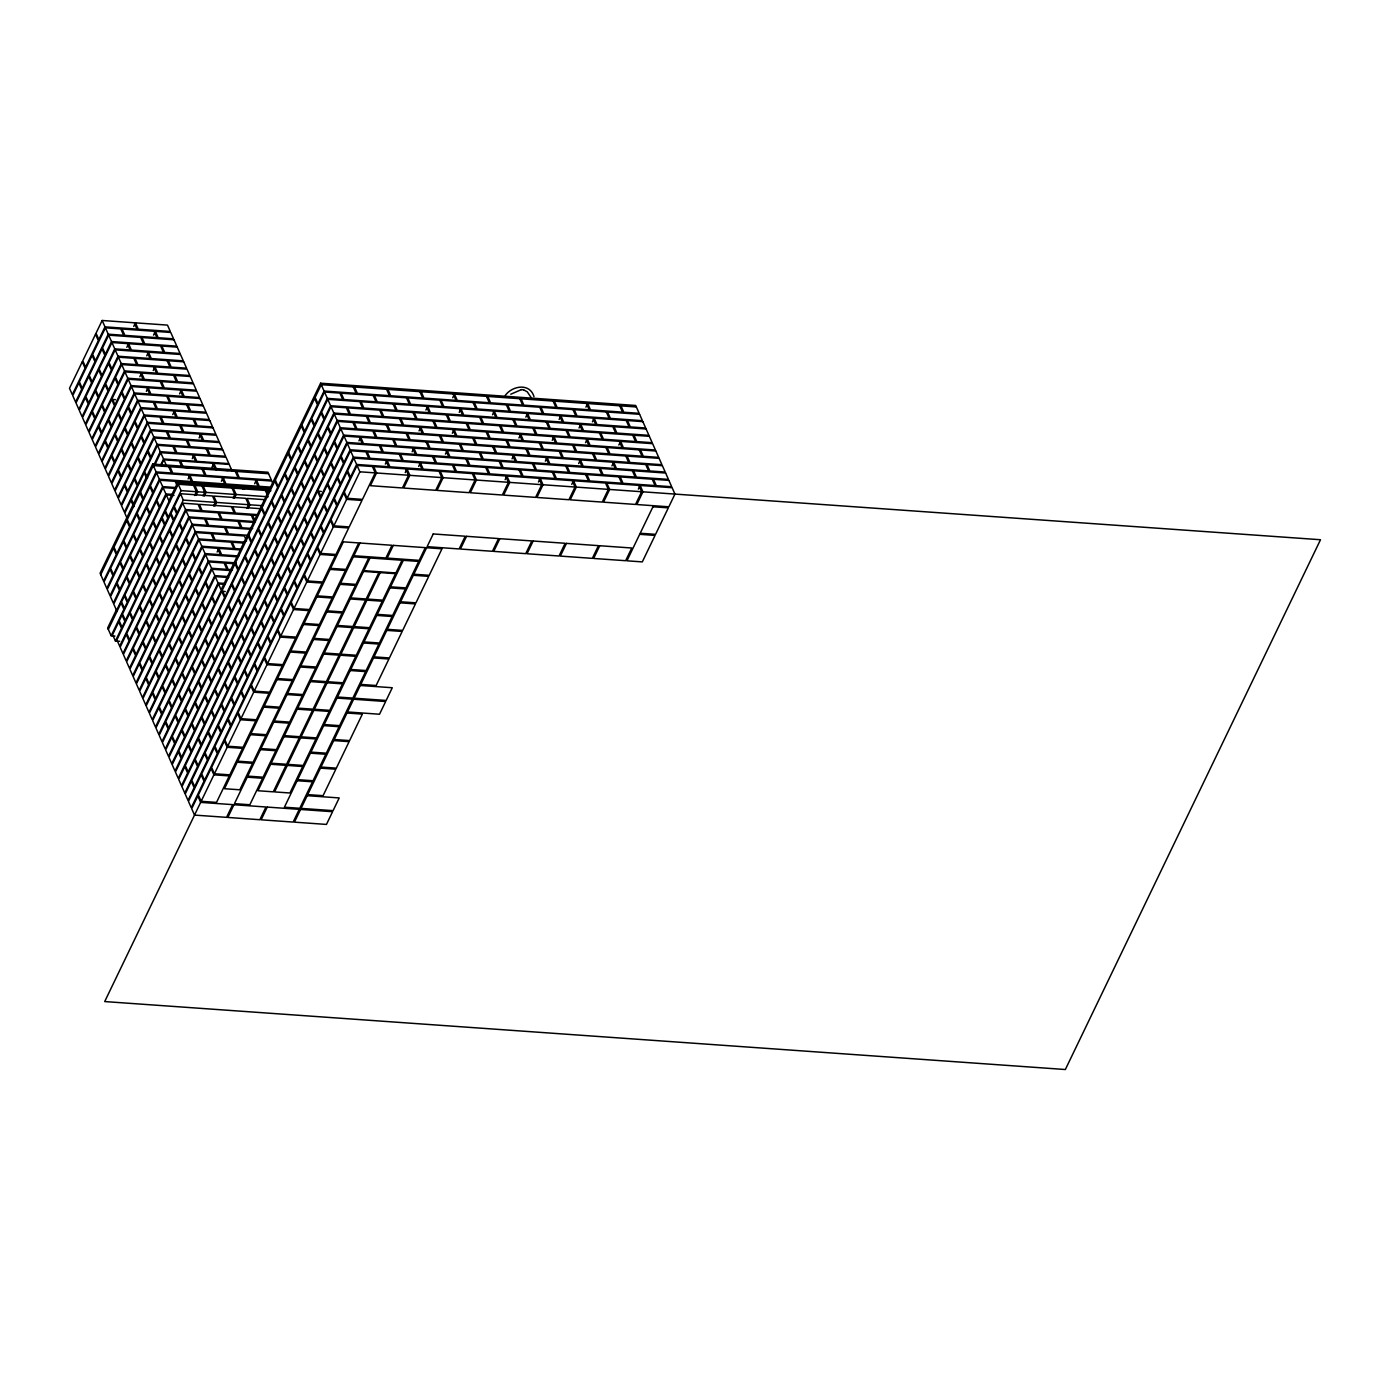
<?xml version="1.0" encoding="UTF-8"?>
<svg xmlns="http://www.w3.org/2000/svg" width="1390" height="1390" viewBox="0 0 1390 1390"><rect width="100%" height="100%" fill="white"/><g stroke="black" fill="none" stroke-linecap="round" stroke-linejoin="round"><path stroke-width="1.5" d="M102.165 320.482L96.032 333.2L98.864 339.56L104.98 326.858L102.165 320.482L134.187 322.758L137.002 329.117L104.98 326.858M105.414 327.832L92.661 354.311L95.476 360.688L108.229 334.191L105.414 327.832L120.791 328.909L123.606 335.285L108.229 334.191M108.663 335.164L102.547 347.882L105.362 354.241L111.495 341.54L108.663 335.164L140.685 337.44L143.5 343.799L111.495 341.54M111.93 342.513L99.159 369.01L101.991 375.37L114.745 348.873L111.93 342.513L127.289 343.608L130.104 349.967L114.745 348.873M115.179 349.863L109.046 362.564L111.878 368.941L117.994 356.222L115.179 349.863L147.201 352.122L150.016 358.481L117.994 356.222M118.428 357.195L105.675 383.692L108.489 390.051L121.243 363.555L118.428 357.195L133.805 358.29L136.62 364.649L121.243 363.555M133.718 326.476L135.456 322.845L167.478 325.104L170.31 331.463L138.288 329.204L135.456 322.845M126.82 347.326L128.575 343.695L160.597 345.954L163.412 352.313L131.39 350.054L128.575 343.695M121.677 364.545L115.561 377.263L118.376 383.623L124.509 370.904L121.677 364.545L153.699 366.804L156.514 373.163L124.509 370.904M111.669 399.434L98.916 425.913L101.731 432.29L114.484 405.793L111.669 399.434L115.509 399.695M124.944 371.877L112.173 398.374L115.005 404.733L127.758 378.254L124.944 371.877L140.303 372.972L143.118 379.331L127.758 378.254M128.193 379.227L122.059 391.945L124.891 398.305L131.008 385.586L128.193 379.227L160.215 381.486L163.03 387.845L131.008 385.586M153.543 335.146L155.367 331.359L170.744 332.453L173.559 338.812L158.182 337.718L155.367 331.359M131.442 386.559L118.689 413.056L121.503 419.415L134.257 392.936L131.442 386.559L146.819 387.654L149.633 394.013L134.257 392.936M146.732 355.84L148.469 352.209L180.492 354.485L183.324 360.844L151.302 358.568L148.469 352.209M139.834 376.69L141.589 373.059L173.611 375.317L176.426 381.694L144.404 379.418L141.589 373.059M134.691 393.909L128.575 406.627L131.39 412.986L137.523 400.268L134.691 393.909L166.713 396.167L169.545 402.544L137.523 400.268M137.958 401.258L125.187 427.738L128.019 434.097L140.772 407.618L137.958 401.258L153.317 402.336L156.132 408.695L140.772 407.618M153.23 370.522L154.985 366.891L187.007 369.167L189.822 375.526L157.8 373.267L154.985 366.891M146.35 391.372L148.087 387.74L180.109 390.017L182.941 396.376L150.919 394.1L148.087 387.74M141.207 408.591L135.073 421.309L137.905 427.668L144.021 414.95L141.207 408.591L173.229 410.849L176.043 417.226L144.021 414.95M144.456 415.94L131.702 442.42L134.517 448.779L147.271 422.299L144.456 415.94L159.833 417.017L162.647 423.394L147.271 422.299M147.705 423.272L141.589 435.991L144.404 442.35L150.537 429.649L147.705 423.272L179.727 425.548L182.559 431.908L150.537 429.649M150.971 430.622L138.201 457.101L141.033 463.478L153.786 436.981L150.971 430.622L166.331 431.699L169.146 438.076L153.786 436.981M154.221 437.954L148.087 450.673L150.919 457.032L157.035 444.331L154.221 437.954L186.243 440.23L189.057 446.59L157.035 444.331M179.571 393.891L181.395 390.104L196.772 391.181L199.587 397.557L184.21 396.463L181.395 390.104M157.47 445.304L160.284 451.663L175.661 452.758L172.847 446.399L157.47 445.304L144.716 471.783L147.531 478.16M172.76 414.585L174.497 410.954L206.519 413.212L209.351 419.572L177.329 417.313L174.497 410.954M236.543 471.453L239.375 477.812L271.397 480.071L267.923 472.235L152.639 464.086L100.08 573.219L103.555 581.055L116.308 554.558L113.493 548.199M100.74 574.696L153.3 465.563L268.565 473.712M153.004 466.797L160.284 451.663M154.603 465.355L160.719 452.654L192.741 454.912L195.573 461.272L163.551 459.013L160.719 452.654M152.639 464.086L156.114 471.922L143.361 498.402L140.529 492.043M156.549 472.895L150.433 485.614L153.248 491.973L159.364 479.255L156.549 472.895L188.571 475.172L191.386 481.531L159.364 479.255M160.927 464.451L163.551 459.013M161.153 465.476L163.898 459.795L179.258 460.872L181.378 465.65M159.798 480.245L147.045 506.724L149.859 513.084L162.63 486.604L159.798 480.245L175.175 481.322L177.295 486.1M163.047 487.577L156.931 500.296L159.746 506.655L165.879 493.954L163.047 487.577L175.87 488.481M173.993 495.466L166.314 494.927L153.543 521.406L156.375 527.783L169.128 501.286M116.343 609.932L107.673 627.95L111.148 635.769L114.988 636.047M168.92 500.8L177.59 482.782L269.66 489.297M199.1 437.937L200.924 434.149L216.284 435.244L219.099 441.603L203.739 440.508L200.924 434.149M116.569 610.418L129.322 583.939L126.507 577.562L113.754 604.059L117.003 611.391M108.316 629.409L121.086 602.93L123.901 609.289L111.148 635.769M192.272 458.63L194.027 454.999L226.049 457.258L228.864 463.634L196.841 461.358L194.027 454.999M177.59 482.782L181.065 490.618L168.294 517.115L165.48 510.738L178.233 484.259L270.894 490.809M180.474 493.711L174.341 506.429L177.173 512.788L183.289 500.087L180.474 493.711L212.496 495.987L215.311 502.346L213.556 505.977M188.102 478.89L189.857 475.258L221.879 477.517L224.694 483.876L192.671 481.618L189.857 475.258M115.422 640.999L121.538 628.28L118.723 621.921L112.59 634.639L115.422 640.999L119.679 641.294M182.698 503.18L169.945 529.659L172.76 536.036L185.53 509.539L182.698 503.18L198.075 504.257L200.89 510.634L185.53 509.539M185.965 510.512L179.831 523.231L182.646 529.59L188.779 516.889L185.965 510.512L217.987 512.788L220.802 519.148L188.779 516.889M194.6 495.483L196.424 491.713L193.61 485.336M195.955 495.431L197.71 491.799L194.895 485.44M212.027 467.109L213.852 463.322L229.211 464.416L232.026 470.776M189.214 517.862L176.46 544.341L179.275 550.718L192.029 524.221L189.214 517.862L204.573 518.957L207.405 525.316L192.029 524.221M203.01 495.935L204.747 492.286L201.932 485.927M204.278 496.022L206.033 492.39L203.218 486.014M192.463 525.212L186.347 537.913L189.162 544.289L195.278 531.571L192.463 525.212L224.485 527.47L227.3 533.83L195.278 531.571M195.712 532.544L182.959 559.041L185.774 565.4L198.544 538.903L195.712 532.544L211.089 533.638L213.904 539.998L198.544 538.903M221.41 481.235L223.147 477.604L255.169 479.88L258.001 486.239L225.979 483.981L223.147 477.604M214.842 506.064L216.597 502.433L213.765 496.074L245.787 498.332L248.619 504.692L246.864 508.323M198.978 539.893L192.845 552.595L195.66 558.971L201.793 546.253L198.978 539.893L231.001 542.152L233.815 548.511L201.793 546.253M202.228 547.226L189.474 573.722L192.289 580.082L205.042 553.585L202.228 547.226L217.587 548.32L220.419 554.68L205.042 553.585M205.477 554.575L199.361 567.294L202.175 573.653L208.291 560.934L205.477 554.575L237.499 556.834M233.103 498.054L234.858 494.423L232.026 488.064M234.389 498.141L236.126 494.51L233.311 488.151M208.726 561.908L195.973 588.404L198.787 594.764L211.558 568.284L208.726 561.908L224.103 563.002L226.917 569.361L211.558 568.284M217.118 552.039L218.873 548.407L240.227 549.919M211.992 569.257L205.859 581.976L208.674 588.335L214.807 575.616L211.992 569.257L231.192 570.612M254.631 483.755L256.455 479.967L271.832 481.044L273.239 484.241M215.242 576.589L202.488 603.086L205.303 609.446L218.056 582.966L215.242 576.589L228.69 577.545M248.15 508.427L249.887 504.796L247.072 498.419L264.152 499.636M218.491 583.939L212.375 596.658L215.189 603.017L221.305 590.298L218.491 583.939L224.902 584.391M620.982 405.863L623.797 412.239L639.174 413.317L635.699 405.48L320.604 383.206L221.601 588.752L225.076 596.588L237.829 570.091L235.014 563.732M221.74 591.289L208.987 617.768L211.801 624.127L224.572 597.648L221.74 591.289L225.267 591.532M222.261 590.229L321.264 384.665L636.342 406.957M320.604 383.206L324.079 391.042L317.963 403.743L315.13 397.384M324.513 392.015L311.76 418.494L314.574 424.871L327.328 398.374L324.513 392.015L339.89 393.092L342.705 399.469L327.328 398.374M327.762 399.347L321.646 412.065L324.461 418.425L330.594 405.724L327.762 399.347L359.784 401.623L362.599 407.982L330.594 405.724M331.011 406.697L318.258 433.193L321.073 439.553L333.843 413.056L331.011 406.697L346.388 407.791L349.203 414.151L333.843 413.056M334.278 414.046L328.144 426.747L330.976 433.124L337.092 420.406L334.278 414.046L366.3 416.305L369.115 422.664L337.092 420.406M337.527 421.379L324.774 447.875L327.588 454.235L340.341 427.738L337.527 421.379L352.904 422.473L355.718 428.832L340.341 427.738M340.776 428.728L334.66 441.429L337.475 447.806L343.608 435.087L340.776 428.728L372.798 430.987L375.613 437.346L343.608 435.087M317.493 491.157L304.74 517.653L307.555 524.013L320.308 497.516L317.493 491.157L321.333 491.434M344.025 436.06L331.272 462.557L334.104 468.916L346.857 442.42L344.025 436.06L359.402 437.155L362.217 443.514L346.857 442.42M347.291 443.41L341.158 456.128L343.99 462.488L350.106 449.769L347.291 443.41L379.314 445.669L382.128 452.028L350.106 449.769M350.541 450.742L337.787 477.239L340.602 483.598L353.355 457.119L350.541 450.742L365.918 451.837L368.732 458.196L353.355 457.119M358.933 440.873L360.688 437.242L392.71 439.501L395.524 445.877L363.502 443.601L360.688 437.242M353.79 458.092L347.674 470.81L350.488 477.17L356.622 464.451L353.79 458.092L385.812 460.351L388.627 466.727L356.622 464.451M357.056 465.442L344.286 491.921L347.118 498.28L362.477 499.375L375.231 472.878L372.416 466.519L357.056 465.442L359.871 471.801L104.702 1001.565L1065.348 1069.518L1320.5 539.737L359.871 471.801M385.343 464.086L387.098 460.455L419.12 462.714L421.935 469.073L389.912 466.814L387.098 460.455M425.913 410.05L427.668 406.419L459.69 408.677L462.505 415.054L430.483 412.778L427.668 406.419M419.033 430.9L420.788 427.269L452.81 429.527L455.625 435.904L423.603 433.628L420.788 427.269M412.135 451.75L413.89 448.119L445.912 450.377L448.727 456.754L416.705 454.478L413.89 448.119M405.255 472.6L407.009 468.969L439.014 471.227L441.846 477.587L435.713 490.305L403.691 488.046L409.824 475.328L407.009 468.969M418.651 466.432L420.406 462.801L452.428 465.059L455.242 471.436L423.22 469.16L420.406 462.801M452.723 397.731L454.461 394.1L457.293 400.459L489.315 402.718L486.483 396.358M459.221 412.413L460.976 408.782L492.998 411.04L495.813 417.4L463.791 415.141L460.976 408.782M452.341 433.263L454.078 429.632L486.1 431.89L488.932 438.25L456.91 435.991L454.078 429.632M445.443 454.113L447.198 450.482L479.22 452.74L482.035 459.1L450.012 456.841L447.198 450.482M492.529 414.759L494.284 411.127L526.289 413.403L529.121 419.763L497.099 417.487L494.284 411.127M525.82 417.122L527.574 413.49L559.597 415.749L562.411 422.108L530.389 419.849L527.574 413.49M518.939 437.972L520.694 434.34L552.716 436.599L555.531 442.958L523.509 440.7L520.694 434.34M512.041 458.822L513.796 455.19L545.818 457.449L548.633 463.808L516.611 461.549L513.796 455.19M505.161 479.672L506.898 476.04L538.92 478.299L541.753 484.658L535.619 497.377L503.597 495.118L509.73 482.399L506.898 476.04M559.128 419.467L560.882 415.836L592.904 418.112L595.719 424.471L563.697 422.213L560.882 415.836M552.247 440.317L553.985 436.686L586.007 438.962L588.821 445.321L556.817 443.045L553.985 436.686M545.349 461.167L547.104 457.536L579.126 459.812L581.941 466.171L549.919 463.895L547.104 457.536M538.451 482.017L540.206 478.386L572.228 480.645L575.043 487.021L568.927 499.722L536.905 497.464L543.021 484.745L540.206 478.386M585.92 407.148L587.675 403.517L590.489 409.876L622.511 412.135L619.697 405.776M579.039 427.998L580.777 424.367L612.799 426.626L615.631 432.985L583.609 430.726L580.777 424.367M592.435 421.83L594.173 418.199L626.195 420.458L629.027 426.817L597.005 424.558L594.173 418.199M585.538 442.68L587.292 439.049L619.315 441.308L622.129 447.667L590.107 445.408L587.292 439.049M578.657 463.53L580.394 459.899L612.417 462.158L615.249 468.517L583.227 466.258L580.394 459.899M571.759 484.38L573.514 480.749L605.536 483.008L608.351 489.367L602.235 502.085L570.213 499.827L576.329 487.108L573.514 480.749M618.845 445.026L620.6 441.394L652.622 443.671L655.437 450.03L623.415 447.771L620.6 441.394M611.947 465.876L613.702 462.245L645.725 464.521L648.539 470.88L616.517 468.621L613.702 462.245M638.357 489.089L640.112 485.457L672.135 487.716L674.949 494.076L668.833 506.794L636.811 504.535L642.927 491.817L640.112 485.457M505.3 395.368C512.354 385.673 529.885 382.684 534.003 396.671M510.79 394.221L521.406 389.617M521.302 389.617L523.543 389.739M324.079 391.042L356.101 393.301L353.286 386.941M183.358 467.335L189.77 467.787M202.575 468.691L208.987 469.142M222.435 470.098L228.186 470.498M156.114 471.922L171.491 473L168.659 466.64M270.807 487.143L259.27 486.326L256.455 479.967M208.465 483.685L176.46 481.426L177.868 484.606M209.751 483.772L241.773 486.031L243.181 489.228M270.807 488.099L243.059 486.135L244.466 489.315M162.63 486.604L176.078 487.56M181.065 490.618L196.424 491.713M197.71 491.799L204.747 492.286M206.033 492.39L234.858 494.423M236.126 494.51L268.148 496.786M165.879 493.954L172.273 494.406M183.289 500.087L215.311 502.346M216.597 502.433L248.619 504.692M249.887 504.796L262.71 505.699M260.416 508.671L232.651 506.707L235.483 513.066L256.82 514.578M256.837 515.534L252.563 515.221L255.378 521.597M254.109 522.449L239.167 521.389L241.982 527.766L252.65 528.513M251.382 529.364L225.771 527.557L228.585 533.916L247.802 535.289M245.074 542.204L215.189 540.084L212.375 533.725L244.397 535.984L246.499 540.762M242.955 543.004L232.269 542.239L235.101 548.598L241.495 549.05M238.767 555.983L221.688 554.766L218.873 548.407M208.291 560.934L236.057 562.898M233.92 563.697L225.388 563.089L228.203 569.448L232.478 569.761M214.807 575.616L227.613 576.52M218.056 582.966L223.825 583.366M523.422 389.739L527.297 391.858L531.414 397.974M586.389 403.43L589.221 409.789L557.199 407.513L554.367 401.154M553.098 401.067L555.913 407.426L523.891 405.168L521.076 398.808M519.791 398.704L522.605 405.081L490.583 402.805L487.768 396.445M453.192 393.995L456.007 400.372L423.985 398.096L421.17 391.737M419.884 391.65L422.699 398.009L390.677 395.75L387.862 389.374M386.576 389.287L389.409 395.646L357.386 393.387L354.554 387.028M314.627 398.443L317.441 404.803L304.688 431.3L301.873 424.94M301.352 426L304.184 432.36L291.413 458.839L288.599 452.48M288.095 453.54L290.91 459.899L278.156 486.396L275.324 480.036M274.82 481.096L277.635 487.456L264.882 513.935L262.067 507.576M266.619 490.514L268.027 493.693M265.334 490.409L267.453 495.188M261.546 508.636L264.378 514.995L251.607 541.492L248.793 535.133M235.275 471.349L238.09 477.726L206.067 475.45L203.253 469.09M248.289 536.193L251.104 542.552L238.35 569.031L235.518 562.672M213.852 463.322L216.666 469.681M215.38 469.594L212.566 463.235L180.544 460.976L182.663 465.737M201.967 469.003L204.782 475.363L172.76 473.104L169.945 466.727M163.898 459.795L166.713 466.154M166.314 494.927L169.563 502.259M146.315 477.621L144.195 472.843L131.442 499.34L134.257 505.699M140.025 493.103L142.84 499.462L130.087 525.959L127.272 519.599M133.753 506.759L130.938 500.4L124.805 513.119L126.924 517.879M126.751 520.659L129.583 527.019L116.812 553.498L113.997 547.139M82.253 361.817L69.5 388.296L72.315 394.656L85.085 368.176L82.253 361.817M95.528 334.26L82.775 360.757L85.589 367.116L98.343 340.62L95.528 334.26M78.882 382.928L72.749 395.646L75.581 402.005L81.697 389.287L78.882 382.928M92.14 355.371L79.386 381.868L82.201 388.227L94.972 361.748L92.14 355.371M88.769 376.499L76.016 402.978L78.83 409.338L91.584 382.858L88.769 376.499M102.026 348.942L89.273 375.439L92.088 381.798L104.858 355.301L102.026 348.942M85.381 397.61L79.265 410.328L82.08 416.687L88.213 403.969L85.381 397.61M98.655 370.07L85.902 396.55L88.717 402.909L101.47 376.429L98.655 370.07M95.267 391.181L82.514 417.66L85.329 424.037L98.099 397.54L95.267 391.181M108.542 363.624L95.788 390.121L98.603 396.48L111.356 370.001L108.542 363.624M91.896 412.291L85.763 425.01L88.595 431.369L94.711 418.651L91.896 412.291M105.154 384.752L92.4 411.232L95.215 417.591L107.986 391.111L105.154 384.752M101.783 405.863L89.029 432.36L91.844 438.719L104.598 412.222L101.783 405.863M115.04 378.323L102.287 404.803L105.101 411.162L117.872 384.683L115.04 378.323M98.395 426.973L92.279 439.692L95.093 446.051L101.227 433.35L98.395 426.973M108.281 420.544L95.528 447.041L98.343 453.401L111.113 426.904L108.281 420.544M121.555 393.005L108.802 419.485L111.617 425.844L124.37 399.364L121.555 393.005M104.91 441.655L98.777 454.374L101.609 460.733L107.725 448.032L104.91 441.655M118.167 414.116L105.414 440.595L108.229 446.972L120.999 420.475L118.167 414.116M114.797 435.226L102.043 461.723L104.858 468.082L117.611 441.586L114.797 435.226M128.054 407.687L115.3 434.166L118.115 440.543L130.886 414.046L128.054 407.687M111.409 456.354L105.293 469.055L108.107 475.432L114.241 462.714L111.409 456.354M124.683 428.798L111.93 455.295L114.745 461.654L127.498 435.157L124.683 428.798M121.295 449.908L108.542 476.405L111.356 482.764L124.127 456.285L121.295 449.908M134.569 422.369L121.816 448.848L124.631 455.225L137.384 428.728L134.569 422.369M117.924 471.036L111.791 483.737L114.623 490.114L120.739 477.395L117.924 471.036M131.181 443.48L118.428 469.976L121.243 476.336L134.013 449.839L131.181 443.48M127.811 464.607L115.057 491.087L117.872 497.446L130.625 470.967L127.811 464.607M141.068 437.051L128.314 463.548L131.147 469.907L143.9 443.41L141.068 437.051M124.422 485.718L118.306 498.437L121.121 504.796L127.254 492.077L124.422 485.718M137.697 458.161L124.944 484.658L127.758 491.018L140.512 464.538L137.697 458.161M134.309 479.289L121.555 505.769L124.37 512.128L137.141 485.649L134.309 479.289M147.583 451.733L134.83 478.23L137.645 484.589L150.398 458.092L147.583 451.733M110.105 569.309L103.989 582.028L106.804 588.387L112.938 575.686L110.105 569.309M123.38 541.77L110.627 568.249L113.441 574.626L126.195 548.129L123.38 541.77M136.654 514.213L123.884 540.71L126.716 547.069L139.469 520.59L136.654 514.213M149.912 486.674L137.158 513.153L139.973 519.53L152.726 493.033L149.912 486.674M119.992 562.88L107.239 589.377L110.053 595.737L122.824 569.24L119.992 562.88M133.266 535.341L120.513 561.821L123.328 568.18L136.081 541.7L133.266 535.341M146.541 507.784L133.77 534.281L136.602 540.641L149.356 514.144L146.541 507.784M116.621 584.009L110.488 596.71L113.32 603.086L119.436 590.368L116.621 584.009M129.878 556.452L117.125 582.949L119.94 589.308L132.71 562.811L129.878 556.452M143.153 528.912L130.399 555.392L133.214 561.751L145.967 535.272L143.153 528.912M156.427 501.356L143.657 527.853L146.489 534.212L159.242 507.715L156.427 501.356M139.764 550.023L127.011 576.503L129.826 582.879L142.597 556.382L139.764 550.023M153.039 522.466L140.286 548.963L143.101 555.322L155.854 528.843L153.039 522.466M124.405 596.032L121.59 601.87L124.405 608.229L127.22 602.391L124.405 596.032M136.394 571.134L124.909 594.972L127.724 601.331L139.209 577.493L136.394 571.134M149.668 543.594L136.898 570.074L139.73 576.433L152.483 549.953L149.668 543.594M161.657 518.696L150.172 542.534L152.987 548.894L164.472 525.055L161.657 518.696M164.976 511.798L162.161 517.636L164.976 523.995L167.79 518.157L164.976 511.798M122.042 615.04L119.227 620.861L122.059 627.22L124.857 621.399L122.042 615.04M133.006 592.262L122.546 613.98L125.361 620.34L135.838 598.621L133.006 592.262M146.28 564.705L133.527 591.202L136.342 597.561L149.095 571.064L146.28 564.705M159.555 537.166L146.784 563.645L149.616 570.004L162.369 543.525L159.555 537.166M170.518 514.37L160.059 536.106L162.873 542.465L173.333 520.746L170.518 514.37M173.837 507.489L171.022 513.31L173.854 519.686L176.652 513.848L173.837 507.489M129.635 613.372L116.864 639.852L119.696 646.228L132.45 619.731L129.635 613.372M142.892 585.816L130.139 612.312L132.953 618.672L145.724 592.192L142.892 585.816M156.166 558.276L143.413 584.756L146.228 591.132L158.981 564.635L156.166 558.276M169.441 530.719L156.67 557.216L159.502 563.576L172.256 537.096L169.441 530.719M126.247 634.483L120.131 647.201L122.946 653.561L129.061 640.842L126.247 634.483M139.521 606.943L126.768 633.423L129.583 639.782L142.336 613.303L139.521 606.943M152.778 579.387L140.025 605.884L142.84 612.243L155.611 585.746L152.778 579.387M166.053 551.847L153.3 578.327L156.114 584.686L168.868 558.207L166.053 551.847M179.327 524.291L166.557 550.788L169.389 557.147L182.142 530.65L179.327 524.291M136.133 628.054L123.38 654.534L126.195 660.91L138.965 634.413L136.133 628.054M149.408 600.497L136.654 626.994L139.469 633.353L152.222 606.874L149.408 600.497M162.682 572.958L149.912 599.438L152.744 605.814L165.497 579.317L162.682 572.958M175.939 545.401L163.186 571.898L166.001 578.257L178.754 551.778L175.939 545.401M132.762 649.165L126.629 661.883L129.461 668.243L135.577 655.541L132.762 649.165M146.02 621.625L133.266 648.105L136.081 654.481L148.852 627.985L146.02 621.625M159.294 594.069L146.541 620.566L149.356 626.925L162.109 600.445L159.294 594.069M172.569 566.529L159.798 593.009L162.63 599.385L175.383 572.889L172.569 566.529M185.826 538.972L173.072 565.469L175.887 571.829L188.658 545.332L185.826 538.972M142.649 642.736L129.878 669.233L132.71 675.592L145.464 649.095L142.649 642.736M155.906 615.197L143.153 641.676L145.967 648.035L158.738 621.556L155.906 615.197M169.18 587.64L156.427 614.137L159.242 620.496L171.995 593.999L169.18 587.64M182.455 560.101L169.684 586.58L172.516 592.939L185.27 566.46L182.455 560.101M139.261 663.847L133.145 676.565L135.959 682.924L142.075 670.223L139.261 663.847M152.535 636.307L139.782 662.787L142.597 669.163L155.35 642.667L152.535 636.307M165.792 608.75L153.039 635.247L155.871 641.607L168.624 615.127L165.792 608.75M179.067 581.211L166.314 607.691L169.128 614.067L181.882 587.57L179.067 581.211M192.341 553.654L179.588 580.151L182.403 586.51L195.156 560.031L192.341 553.654M149.147 657.418L136.394 683.915L139.209 690.274L151.979 663.777L149.147 657.418M162.422 629.879L149.668 656.358L152.483 662.717L165.236 636.238L162.422 629.879M175.696 602.322L162.925 628.819L165.758 635.178L178.511 608.681L175.696 602.322M188.953 574.782L176.2 601.262L179.015 607.621L191.768 581.142L188.953 574.782M145.776 678.546L139.643 691.247L142.475 697.624L148.591 684.905L145.776 678.546M159.033 650.989L146.28 677.486L149.095 683.845L161.865 657.348L159.033 650.989M172.308 623.45L159.555 649.929L162.369 656.289L175.123 629.809L172.308 623.45M185.582 595.893L172.812 622.39L175.644 628.749L188.397 602.252L185.582 595.893M198.84 568.354L186.086 594.833L188.901 601.192L201.672 574.713L198.84 568.354M155.663 672.1L142.909 698.597L145.724 704.956L158.477 678.476L155.663 672.1M168.92 644.56L156.166 671.04L158.981 677.417L171.752 650.92L168.92 644.56M182.194 617.004L169.441 643.5L172.256 649.86L185.009 623.38L182.194 617.004M195.469 589.464L182.698 615.944L185.53 622.32L198.284 595.824L195.469 589.464M152.275 693.228L146.159 705.929L148.973 712.305L155.107 699.587L152.275 693.228M165.549 665.671L152.796 692.168L155.611 698.527L168.364 672.03L165.549 665.671M178.823 638.132L166.053 664.611L168.885 670.97L181.638 644.491L178.823 638.132M192.081 610.575L179.327 637.072L182.142 643.431L194.895 616.934L192.081 610.575M205.355 583.036L192.602 609.515L195.417 615.874L208.17 589.395L205.355 583.036M162.161 686.782L149.408 713.279L152.222 719.638L164.993 693.158L162.161 686.782M175.435 659.242L162.682 685.739L165.497 692.098L178.25 665.601L175.435 659.242M188.71 631.686L175.939 658.182L178.771 664.542L191.525 638.062L188.71 631.686M201.967 604.146L189.214 630.643L192.029 637.002L204.799 610.505L201.967 604.146M158.79 707.91L152.657 720.628L155.489 726.987L161.605 714.269L158.79 707.91M172.047 680.353L159.294 706.85L162.109 713.209L174.879 686.73L172.047 680.353M185.322 652.814L172.569 679.293L175.383 685.67L188.137 659.173L185.322 652.814M198.596 625.257L185.826 651.754L188.658 658.113L201.411 631.633L198.596 625.257M211.853 597.717L199.1 624.197L201.915 630.574L214.686 604.077L211.853 597.717M168.677 701.481L155.923 727.96L158.738 734.32L171.491 707.84L168.677 701.481M181.934 673.924L169.18 700.421L171.995 706.78L184.766 680.283L181.934 673.924M195.208 646.385L182.455 672.864L185.27 679.224L198.023 652.744L195.208 646.385M208.483 618.828L195.712 645.325L198.544 651.684L211.297 625.187L208.483 618.828M165.288 722.591L159.172 735.31L161.987 741.669L168.121 728.951L165.288 722.591M178.563 695.035L165.81 721.532L168.624 727.891L181.378 701.411L178.563 695.035M191.837 667.495L179.067 693.975L181.899 700.351L194.652 673.855L191.837 667.495M205.095 639.939L192.341 666.436L195.156 672.795L207.909 646.315L205.095 639.939M218.369 612.399L205.616 638.879L208.43 645.255L221.184 618.759L218.369 612.399M231.626 584.843L218.873 611.339L221.688 617.699L234.458 591.219L231.626 584.843M244.901 557.303L232.147 583.783L234.962 590.159L247.715 563.662L244.901 557.303M258.175 529.746L245.405 556.243L248.237 562.603L260.99 536.123L258.175 529.746M271.432 502.207L258.679 528.686L261.494 535.063L274.264 508.566L271.432 502.207M284.707 474.65L271.954 501.147L274.768 507.506L287.522 481.027L284.707 474.65M297.981 447.111L285.211 473.59L288.043 479.967L300.796 453.47L297.981 447.111M311.238 419.554L298.485 446.051L301.3 452.41L314.07 425.931L311.238 419.554M175.175 716.163L162.422 742.642L165.236 749.019L178.007 722.522L175.175 716.163M188.449 688.606L175.696 715.103L178.511 721.462L191.264 694.965L188.449 688.606M201.724 661.067L188.953 687.546L191.785 693.905L204.538 667.426L201.724 661.067M214.981 633.51L202.228 660.007L205.042 666.366L217.813 639.869L214.981 633.51M228.255 605.971L215.502 632.45L218.317 638.809L231.07 612.33L228.255 605.971M241.53 578.414L228.759 604.911L231.591 611.27L244.345 584.773L241.53 578.414M254.787 550.874L242.034 577.354L244.848 583.713L257.602 557.234L254.787 550.874M268.062 523.318L255.308 549.815L258.123 556.174L270.876 529.677L268.062 523.318M281.319 495.778L268.565 522.258L271.38 528.617L284.151 502.137L281.319 495.778M294.593 468.222L281.84 494.718L284.655 501.078L297.408 474.581L294.593 468.222M307.868 440.682L295.097 467.162L297.929 473.521L310.682 447.041L307.868 440.682M321.125 413.125L308.371 439.622L311.186 445.982L323.957 419.485L321.125 413.125M171.804 737.273L165.671 749.992L168.503 756.351L174.619 743.633L171.804 737.273M185.061 709.734L172.308 736.214L175.123 742.573L187.893 716.093L185.061 709.734M198.336 682.177L185.582 708.674L188.397 715.033L201.15 688.536L198.336 682.177M211.61 654.638L198.84 681.117L201.672 687.477L214.425 660.997L211.61 654.638M224.867 627.081L212.114 653.578L214.929 659.937L227.699 633.44L224.867 627.081M238.142 599.542L225.388 626.021L228.203 632.38L240.957 605.901L238.142 599.542M251.416 571.985L238.646 598.482L241.478 604.841L254.231 578.344L251.416 571.985M264.673 544.446L251.92 570.925L254.735 577.284L267.506 550.805L264.673 544.446M277.948 516.889L265.195 543.386L268.009 549.745L280.763 523.248L277.948 516.889M291.222 489.349L278.452 515.829L281.284 522.188L294.037 495.709L291.222 489.349M304.48 461.793L291.726 488.29L294.541 494.649L307.294 468.152L304.48 461.793M317.754 434.253L305.001 460.733L307.815 467.092L320.569 440.613L317.754 434.253M181.69 730.845L168.937 757.324L171.752 763.701L184.505 737.204L181.69 730.845M194.948 703.288L182.194 729.785L185.009 736.144L197.78 709.664L194.948 703.288M208.222 675.749L195.469 702.228L198.284 708.605L211.037 682.108L208.222 675.749M221.497 648.192L208.726 674.689L211.558 681.048L224.311 654.568L221.497 648.192M234.754 620.652L222 647.132L224.815 653.509L237.586 627.012L234.754 620.652M248.028 593.096L235.275 619.593L238.09 625.952L250.843 599.472L248.028 593.096M261.303 565.556L248.532 592.036L251.364 598.412L264.117 571.916L261.303 565.556M274.56 538L261.807 564.496L264.621 570.856L277.392 544.376L274.56 538M287.834 510.46L275.081 536.94L277.896 543.316L290.649 516.819L287.834 510.46M301.109 482.903L288.338 509.4L291.17 515.76L303.923 489.28L301.109 482.903M314.366 455.364L301.613 481.844L304.427 488.22L317.198 461.723L314.366 455.364M327.64 427.807L314.887 454.304L317.702 460.663L330.455 434.184L327.64 427.807M178.302 751.955L172.186 764.674L175.001 771.033L181.134 758.315L178.302 751.955M191.577 724.416L178.823 750.895L181.638 757.255L194.392 730.775L191.577 724.416M204.851 696.859L192.081 723.356L194.913 729.715L207.666 703.218L204.851 696.859M218.108 669.32L205.355 695.799L208.17 702.159L220.923 675.679L218.108 669.32M231.383 641.763L218.63 668.26L221.444 674.619L234.198 648.122L231.383 641.763M244.64 614.224L231.887 640.703L234.702 647.062L247.472 620.583L244.64 614.224M257.914 586.667L245.161 613.164L247.976 619.523L260.729 593.026L257.914 586.667M271.189 559.128L258.418 585.607L261.251 591.966L274.004 565.487L271.189 559.128M284.446 531.571L271.693 558.068L274.508 564.427L287.278 537.93L284.446 531.571M297.721 504.031L284.967 530.511L287.782 536.87L300.535 510.391L297.721 504.031M310.995 476.475L298.224 502.972L301.057 509.331L313.81 482.834L310.995 476.475M324.252 448.935L311.499 475.415L314.314 481.774L327.084 455.295L324.252 448.935M188.189 745.526L175.435 772.023L178.25 778.383L191.021 751.886L188.189 745.526M201.463 717.987L188.71 744.467L191.525 750.826L204.278 724.346L201.463 717.987M214.738 690.43L201.967 716.927L204.799 723.286L217.552 696.79L214.738 690.43M227.995 662.891L215.242 689.37L218.056 695.73L230.827 669.25L227.995 662.891M241.269 635.334L228.516 661.831L231.331 668.19L244.084 641.693L241.269 635.334M254.544 607.778L241.773 634.274L244.605 640.634L257.358 614.154L254.544 607.778M267.801 580.238L255.048 606.735L257.862 613.094L270.616 586.597L267.801 580.238M281.075 552.681L268.322 579.178L271.137 585.538L283.89 559.058L281.075 552.681M294.333 525.142L281.579 551.622L284.411 557.998L297.165 531.501L294.333 525.142M307.607 497.585L294.854 524.082L297.668 530.441L310.422 503.962L307.607 497.585M320.882 470.046L308.128 496.525L310.943 502.902L323.696 476.405L320.882 470.046M334.139 442.489L321.385 468.986L324.2 475.345L336.971 448.866L334.139 442.489M184.818 766.637L178.685 779.356L181.517 785.715L187.633 773.014L184.818 766.637M198.075 739.098L185.322 765.577L188.137 771.954L200.907 745.457L198.075 739.098M211.35 711.541L198.596 738.038L201.411 744.397L214.164 717.918L211.35 711.541M224.624 684.002L211.853 710.481L214.686 716.858L227.439 690.361L224.624 684.002M237.881 656.445L225.128 682.942L227.943 689.301L240.713 662.822L237.881 656.445M251.156 628.905L238.402 655.385L241.217 661.762L253.97 635.265L251.156 628.905M264.43 601.349L251.66 627.846L254.492 634.205L267.245 607.725L264.43 601.349M277.687 573.809L264.934 600.289L267.749 606.666L280.519 580.169L277.687 573.809M290.962 546.253L278.209 572.75L281.023 579.109L293.777 552.629L290.962 546.253M304.236 518.713L291.466 545.193L294.298 551.569L307.051 525.072L304.236 518.713M330.768 463.617L318.015 490.097L320.829 496.473L333.583 469.976L330.768 463.617M194.704 760.208L181.951 786.705L184.766 793.065L197.519 766.568L194.704 760.208M207.961 732.669L195.208 759.149L198.04 765.508L210.793 739.028L207.961 732.669M221.236 705.112L208.483 731.609L211.297 737.968L224.051 711.472L221.236 705.112M234.51 677.573L221.757 704.052L224.572 710.412L237.325 683.932L234.51 677.573M247.767 650.016L235.014 676.513L237.829 682.872L250.6 656.375L247.767 650.016M261.042 622.477L248.289 648.956L251.104 655.316L263.857 628.836L261.042 622.477M274.317 594.92L261.546 621.417L264.378 627.776L277.131 601.279L274.317 594.92M287.574 567.381L274.82 593.86L277.635 600.219L290.406 573.74L287.574 567.381M300.848 539.824L288.095 566.321L290.91 572.68L303.663 546.183L300.848 539.824M314.123 512.284L301.352 538.764L304.184 545.123L316.937 518.644L314.123 512.284M327.38 484.728L314.627 511.225L317.441 517.584L330.212 491.087L327.38 484.728M340.654 457.188L327.901 483.668L330.716 490.027L343.469 463.548L340.654 457.188M191.316 781.319L185.2 794.038L188.015 800.397L194.148 787.696L191.316 781.319M204.591 753.78L191.837 780.259L194.652 786.636L207.405 760.139L204.591 753.78M217.865 726.223L205.095 752.72L207.927 759.079L220.68 732.6L217.865 726.223M231.122 698.683L218.369 725.163L221.184 731.54L233.954 705.043L231.122 698.683M244.397 671.127L231.643 697.624L234.458 703.983L247.212 677.503L244.397 671.127M257.671 643.587L244.901 670.067L247.733 676.443L260.486 649.947L257.671 643.587M270.928 616.031L258.175 642.528L260.99 648.887L273.743 622.407L270.928 616.031M284.203 588.491L271.45 614.971L274.264 621.347L287.018 594.851L284.203 588.491M297.46 560.934L284.707 587.431L287.522 593.791L300.292 567.311L297.46 560.934M310.735 533.395L297.981 559.875L300.796 566.251L313.549 539.754L310.735 533.395M324.009 505.838L311.238 532.335L314.07 538.695L326.824 512.215L324.009 505.838M337.266 478.299L324.513 504.779L327.328 511.155L340.098 484.658L337.266 478.299M201.202 774.89L188.449 801.387L191.264 807.746L204.035 781.267L201.202 774.89M214.477 747.351L201.724 773.83L204.538 780.207L217.292 753.71L214.477 747.351M227.752 719.794L214.981 746.291L217.813 752.65L230.566 726.153L227.752 719.794M241.009 692.255L228.255 718.734L231.07 725.111L243.841 698.614L241.009 692.255M254.283 664.698L241.53 691.195L244.345 697.554L257.098 671.057L254.283 664.698M267.558 637.159L254.787 663.638L257.619 670.015L270.372 643.518L267.558 637.159M280.815 609.602L268.062 636.099L270.876 642.458L283.647 615.961L280.815 609.602M294.089 582.062L281.336 608.542L284.151 614.901L296.904 588.422L294.089 582.062M307.364 554.506L294.593 581.003L297.425 587.362L310.179 560.865L307.364 554.506M320.621 526.966L307.868 553.446L310.682 559.805L323.436 533.326L320.621 526.966M333.895 499.41L321.142 525.907L323.957 532.266L336.71 505.769L333.895 499.41M347.153 471.87L334.399 498.35L337.214 504.709L349.985 478.23L347.153 471.87M197.832 796.018L191.698 808.719L194.53 815.096L226.553 817.355L232.669 804.636L200.647 802.378L197.832 796.018M211.089 768.462L198.336 794.958L201.15 801.318L216.527 802.395L229.281 775.915L213.921 774.821L211.089 768.462M224.363 740.922L211.61 767.402L214.425 773.761L229.802 774.856L242.555 748.359L227.178 747.281L224.363 740.922M237.638 713.365L224.867 739.862L227.699 746.222L243.059 747.299L255.83 720.819L240.453 719.725L237.638 713.365M250.895 685.826L238.142 712.305L240.957 718.665L256.333 719.759L269.087 693.263L253.727 692.185L250.895 685.826M264.169 658.269L251.416 684.766L254.231 691.125L269.608 692.203L282.361 665.723L266.984 664.629L264.169 658.269M277.444 630.73L264.673 657.209L267.506 663.569L282.865 664.663L295.636 638.166L280.259 637.089L277.444 630.73M290.701 603.173L277.948 629.67L280.763 636.029L296.139 637.106L308.893 610.627L293.533 609.532L290.701 603.173M303.976 575.634L291.222 602.113L294.037 608.472L309.414 609.567L322.167 583.07L306.79 581.993L303.976 575.634M317.25 548.077L304.48 574.574L307.312 580.933L322.671 582.01L335.424 555.531L320.065 554.436L317.25 548.077M330.507 520.538L317.754 547.017L320.569 553.376L335.946 554.471L348.699 527.974L333.339 526.897L330.507 520.538M343.782 492.981L331.029 519.478L333.843 525.837L349.22 526.914L361.973 500.435L346.596 499.34L343.782 492.981M237.204 762.224L224.45 788.721L239.81 789.798L252.563 763.318L237.204 762.224M250.478 734.684L237.707 761.164L253.084 762.259L265.838 735.762L250.478 734.684M263.735 707.128L250.982 733.625L266.359 734.702L279.112 708.222L263.735 707.128M277.01 679.588L264.256 706.068L279.616 707.163L292.369 680.666L277.01 679.588M290.267 652.032L277.514 678.529L292.89 679.606L305.644 653.126L290.267 652.032M303.541 624.492L290.788 650.972L306.147 652.066L318.918 625.57L303.541 624.492M316.816 596.936L304.045 623.432L319.422 624.51L332.175 598.03L316.816 596.936M330.073 569.396L317.32 595.876L332.697 596.97L345.45 570.473L330.073 569.396M343.347 541.839L330.594 568.336L345.954 569.414L358.724 542.934L343.347 541.839M376.516 472.982L370.4 485.683L402.422 487.959L408.538 475.241L405.724 468.882L373.702 466.606L376.516 472.982M233.954 804.723L227.821 817.442L259.843 819.718L265.977 806.999L233.954 804.723M247.212 777.184L234.458 803.663L249.835 804.758L262.588 778.261L247.212 777.184M260.486 749.627L247.733 776.124L263.092 777.201L275.863 750.722L260.486 749.627M273.761 722.088L260.99 748.567L276.367 749.662L289.12 723.165L273.761 722.088M287.018 694.531L274.264 721.028L289.641 722.105L302.394 695.625L287.018 694.531M300.292 666.991L287.539 693.471L302.898 694.566L315.669 668.069L300.292 666.991M313.567 639.435L300.796 665.932L316.173 667.009L328.926 640.529L313.567 639.435M326.824 611.895L314.07 638.375L329.447 639.47L342.201 612.973L326.824 611.895M340.098 584.339L327.345 610.836L342.705 611.913L355.475 585.433L340.098 584.339M353.373 556.799L340.602 583.279L355.979 584.373L368.732 557.876L353.373 556.799M359.993 543.021L353.877 555.739L385.899 557.998L392.015 545.28L359.993 543.021M270.668 764.257L257.914 790.736L273.274 791.831L286.027 765.334L270.668 764.257M283.942 736.7L271.172 763.197L286.548 764.274L299.302 737.795L283.942 736.7M297.199 709.161L284.446 735.64L299.806 736.735L312.576 710.238L297.199 709.161M310.474 681.604L297.721 708.101L313.08 709.178L325.833 682.699L310.474 681.604M323.731 654.065L310.978 680.544L326.355 681.639L339.108 655.142L323.731 654.065M337.006 626.508L324.252 653.005L339.612 654.082L352.382 627.602L337.006 626.508M350.28 598.968L337.509 625.448L352.886 626.543L365.639 600.046L350.28 598.968M363.537 571.412L350.784 597.909L366.161 598.986L378.914 572.506L363.537 571.412M370.018 557.981L363.885 570.682L395.907 572.958L402.04 560.24L370.018 557.981M267.245 807.086L261.129 819.805L293.151 822.063L299.267 809.345L267.245 807.086M287.313 765.421L274.56 791.918L289.937 792.995L302.69 766.516L287.313 765.421M300.588 737.882L287.834 764.361L303.194 765.456L315.947 738.959L300.588 737.882M313.845 710.325L301.091 736.822L316.468 737.899L329.221 711.419L313.845 710.325M327.119 682.785L314.366 709.265L329.725 710.36L342.496 683.863L327.119 682.785M340.394 655.229L327.623 681.726L343 682.803L355.753 656.323L340.394 655.229M353.651 627.689L340.897 654.169L356.274 655.263L369.028 628.767L353.651 627.689M366.925 600.132L354.172 626.629L369.531 627.707L382.302 601.227L366.925 600.132M380.2 572.593L367.429 599.073L382.806 600.167L395.559 573.67L380.2 572.593M393.301 545.384L387.185 558.085L419.207 560.361L425.323 547.643L393.301 545.384M297.165 780.711L284.411 807.208L299.788 808.285L312.541 781.805L297.165 780.711M310.439 753.172L297.686 779.651L313.045 780.746L325.816 754.249L310.439 753.172M323.714 725.615L310.943 752.112L326.32 753.189L339.073 726.709L323.714 725.615M336.971 698.075L324.217 724.555L339.594 725.649L352.348 699.153L336.971 698.075M350.245 670.519L337.492 697.016L352.852 698.093L365.622 671.613L350.245 670.519M363.52 642.979L350.749 669.459L366.126 670.553L378.879 644.057L363.52 642.979M376.777 615.423L364.024 641.919L379.401 642.997L392.154 616.517L376.777 615.423M390.051 587.883L377.298 614.363L392.658 615.457L405.411 588.96L390.051 587.883M403.326 560.326L390.555 586.823L405.932 587.901L418.685 561.421L403.326 560.326M443.115 477.691L436.999 490.392L469.021 492.668L475.137 479.95L472.322 473.59L440.3 471.314L443.115 477.691M300.553 809.449L294.437 822.15L326.459 824.426L332.575 811.708L300.553 809.449M307.19 795.671L301.057 808.389L333.079 810.648L339.212 797.93L307.19 795.671M320.464 768.114L307.694 794.611L323.071 795.688L335.824 769.209L320.464 768.114M333.722 740.575L320.968 767.054L336.345 768.149L349.099 741.652L333.722 740.575M346.996 713.018L334.243 739.515L349.602 740.592L362.356 714.113L346.996 713.018M353.633 699.24L347.5 711.958L379.522 714.234L385.656 701.516L353.633 699.24M360.253 685.478L354.137 698.197L386.159 700.456L392.275 687.737L360.253 685.478M373.528 657.922L360.774 684.419L376.134 685.496L388.905 659.016L373.528 657.922M386.802 630.382L374.032 656.862L389.409 657.957L402.162 631.46L386.802 630.382M400.059 602.826L387.306 629.322L402.683 630.4L415.436 603.92L400.059 602.826M413.334 575.286L400.581 601.766L415.94 602.86L428.711 576.364L413.334 575.286M426.608 547.73L413.838 574.226L429.215 575.304L441.968 548.824L426.608 547.73M433.228 533.951L427.112 546.67L459.134 548.946L465.25 536.227L433.228 533.951M476.423 480.036L470.307 492.755L502.329 495.014L508.445 482.313L505.63 475.936L473.608 473.677L476.423 480.036M466.536 536.314L460.42 549.033L492.442 551.291L498.558 538.573L466.536 536.314M499.844 538.677L493.711 551.378L525.733 553.654L531.866 540.936L499.844 538.677M533.135 541.023L527.019 553.741L559.041 556L565.157 543.282L533.135 541.023M566.442 543.386L560.326 556.087L592.349 558.363L598.465 545.644L566.442 543.386M609.637 489.454L603.503 502.172L635.525 504.448L641.659 491.73L638.827 485.371L606.805 483.095L609.637 489.454M599.75 545.731L593.617 558.45L625.639 560.709L631.772 548.007L599.75 545.731M639.678 534.316L626.925 560.813L642.302 561.89L655.055 535.411L639.678 534.316M652.952 506.777L640.199 533.256L655.559 534.351L668.329 507.854L652.952 506.777M154.082 331.272L122.059 329.013L124.891 335.372L156.914 337.631L154.082 331.272M173.993 339.786L141.971 337.527L144.786 343.886L176.808 346.162L173.993 339.786M177.242 347.135L161.865 346.041L164.698 352.417L180.057 353.494L177.242 347.135M167.095 360.636L135.073 358.377L137.905 364.736L169.928 367.012L167.095 360.636M183.758 361.817L168.381 360.74L171.196 367.099L186.573 368.176L183.758 361.817M190.256 376.499L174.897 375.422L177.712 381.781L193.071 382.858L190.256 376.499M373.18 395.455L341.158 393.196L343.99 399.556L376.012 401.814L373.18 395.455M406.488 397.818L374.466 395.542L377.281 401.901L409.303 404.177L406.488 397.818M439.796 400.164L407.774 397.905L410.589 404.264L442.611 406.523L439.796 400.164M473.086 402.527L441.064 400.251L443.897 406.627L475.901 408.886L473.086 402.527M506.394 404.872L474.372 402.613L477.187 408.973L509.209 411.232L506.394 404.872M539.702 407.235L507.68 404.959L510.495 411.336L542.517 413.594L539.702 407.235M572.993 409.581L540.971 407.322L543.803 413.681L575.808 415.958L572.993 409.581M606.301 411.944L574.279 409.685L577.093 416.044L609.115 418.303L606.301 411.944M639.591 414.29L607.586 412.031L610.401 418.39L642.423 420.666L639.591 414.29M193.505 383.849L161.483 381.572L164.315 387.949L196.338 390.208L193.505 383.849M393.092 403.969L361.07 401.71L363.885 408.069L395.907 410.345L393.092 403.969M426.382 406.332L394.378 404.073L397.192 410.432L429.215 412.691L426.382 406.332M642.858 421.639L627.481 420.544L630.295 426.921L645.672 427.998L642.858 421.639M379.696 410.137L347.674 407.878L350.488 414.237L382.511 416.496L379.696 410.137M412.986 412.5L380.964 410.224L383.796 416.6L415.818 418.859L412.986 412.5M446.294 414.846L414.272 412.587L417.087 418.946L449.109 421.205L446.294 414.846M479.602 417.209L447.58 414.932L450.395 421.309L482.417 423.568L479.602 417.209M512.893 419.554L480.87 417.295L483.703 423.655L515.725 425.931L512.893 419.554M546.201 421.917L514.178 419.658L516.993 426.018L549.015 428.276L546.201 421.917M579.508 424.263L547.486 422.004L550.301 428.363L582.323 430.639L579.508 424.263M646.107 428.989L614.085 426.713L616.899 433.072L648.922 435.348L646.107 428.989M200.021 398.53L167.999 396.272L170.814 402.631L202.836 404.89L200.021 398.53M399.59 418.651L367.568 416.392L370.4 422.751L402.422 425.027L399.59 418.651M432.898 421.014L400.876 418.755L403.691 425.114L435.713 427.373L432.898 421.014M466.206 423.377L434.184 421.101L436.999 427.46L469.021 429.736L466.206 423.377M499.497 425.722L467.474 423.464L470.307 429.823L502.329 432.082L499.497 425.722M532.804 428.085L500.782 425.809L503.597 432.186L535.619 434.445L532.804 428.085M566.112 430.431L534.09 428.172L536.905 434.531L568.927 436.79L566.112 430.431M599.403 432.794L567.381 430.518L570.213 436.894L602.235 439.153L599.403 432.794M632.711 435.139L600.689 432.881L603.503 439.24L635.525 441.516L632.711 435.139M649.356 436.321L633.996 435.244L636.811 441.603L652.188 442.68L649.356 436.321M186.625 404.698L154.603 402.422L157.417 408.799L189.44 411.058L186.625 404.698M203.27 405.863L187.911 404.785L190.725 411.145L206.085 412.239L203.27 405.863M386.194 424.819L354.172 422.56L357.004 428.919L389.026 431.178L386.194 424.819M419.502 427.182L387.48 424.906L390.295 431.282L422.317 433.541L419.502 427.182M519.408 434.236L487.386 431.977L490.201 438.337L522.223 440.613L519.408 434.236M406.106 433.35L374.084 431.074L376.899 437.433L408.921 439.709L406.106 433.35M439.396 435.695L407.392 433.437L410.206 439.796L442.229 442.055L439.396 435.695M472.704 438.059L440.682 435.782L443.514 442.159L475.519 444.418L472.704 438.059M506.012 440.404L473.99 438.145L476.805 444.505L508.827 446.781L506.012 440.404M539.303 442.767L507.298 440.491L510.113 446.868L542.135 449.126L539.303 442.767M572.611 445.113L540.588 442.854L543.403 449.213L575.425 451.489L572.611 445.113M605.918 447.476L573.896 445.217L576.711 451.576L608.733 453.835L605.918 447.476M639.209 449.839L607.187 447.563L610.019 453.922L642.041 456.198L639.209 449.839M655.872 451.003L640.495 449.926L643.309 456.285L658.686 457.38L655.872 451.003M193.123 419.38L161.101 417.104L163.933 423.481L195.955 425.74L193.123 419.38M209.786 420.562L194.409 419.467L197.224 425.827L212.601 426.921L209.786 420.562M426 441.864L393.978 439.605L396.81 445.964L428.832 448.223L426 441.864M459.308 444.227L427.286 441.951L430.101 448.31L462.123 450.586L459.308 444.227M492.616 446.572L460.594 444.314L463.409 450.673L495.431 452.932L492.616 446.572M525.907 448.935L493.884 446.659L496.716 453.036L528.739 455.295L525.907 448.935M559.214 451.281L527.192 449.022L530.007 455.381L562.029 457.64L559.214 451.281M592.522 453.644L560.5 451.368L563.315 457.744L595.337 460.003L592.522 453.644M625.813 455.99L593.791 453.731L596.623 460.09L628.645 462.366L625.813 455.99M659.121 458.353L627.099 456.094L629.913 462.453L661.935 464.712L659.121 458.353M213.035 427.894L181.013 425.635L183.827 431.995L215.85 434.253L213.035 427.894M412.604 448.032L380.582 445.756L383.414 452.132L415.436 454.391L412.604 448.032M512.51 455.086L480.488 452.827L483.32 459.186L515.343 461.463L512.51 455.086M662.37 465.685L647.01 464.607L649.825 470.967L665.202 472.061L662.37 465.685M199.639 434.062L167.617 431.804L170.431 438.163L202.453 440.421L199.639 434.062M399.208 454.2L367.186 451.924L370.018 458.283L402.04 460.559L399.208 454.2M432.516 456.546L400.494 454.287L403.309 460.646L435.331 462.905L432.516 456.546M465.824 458.909L433.802 456.632L436.616 463.009L468.639 465.268L465.824 458.909M499.114 461.254L467.092 458.995L469.924 465.355L501.946 467.613L499.114 461.254M532.422 463.617L500.4 461.341L503.215 467.718L535.237 469.976L532.422 463.617M565.73 465.963L533.708 463.704L536.523 470.063L568.545 472.339L565.73 465.963M599.02 468.326L566.998 466.067L569.831 472.426L601.853 474.685L599.02 468.326M632.328 470.671L600.306 468.413L603.121 474.772L635.143 477.048L632.328 470.671M665.636 473.034L633.614 470.776L636.429 477.135L668.451 479.394L665.636 473.034M219.533 442.576L187.511 440.317L190.343 446.676L222.365 448.953L219.533 442.576M485.718 467.422L453.696 465.164L456.528 471.523L488.533 473.782L485.718 467.422M519.026 469.785L487.004 467.509L489.819 473.868L521.841 476.145L519.026 469.785M552.317 472.131L520.312 469.872L523.126 476.231L555.149 478.49L552.317 472.131M585.624 474.494L553.602 472.218L556.417 478.594L588.439 480.853L585.624 474.494M618.932 476.839L586.91 474.581L589.725 480.94L621.747 483.199L618.932 476.839M652.223 479.203L620.218 476.926L623.033 483.303L655.055 485.562L652.223 479.203M668.885 480.384L653.509 479.289L656.323 485.649L671.7 486.743L668.885 480.384M206.137 448.744L174.115 446.485L176.947 452.845L208.969 455.103L206.137 448.744M222.8 449.926L207.423 448.831L210.238 455.208L225.614 456.285L222.8 449.926M231.383 506.62L199.361 504.361L202.175 510.721L234.198 512.98L231.383 506.62M251.277 515.134L219.255 512.875L222.087 519.235L254.092 521.511L251.277 515.134M237.881 521.302L205.859 519.043L208.674 525.403L240.696 527.661L237.881 521.302"/></g></svg>
